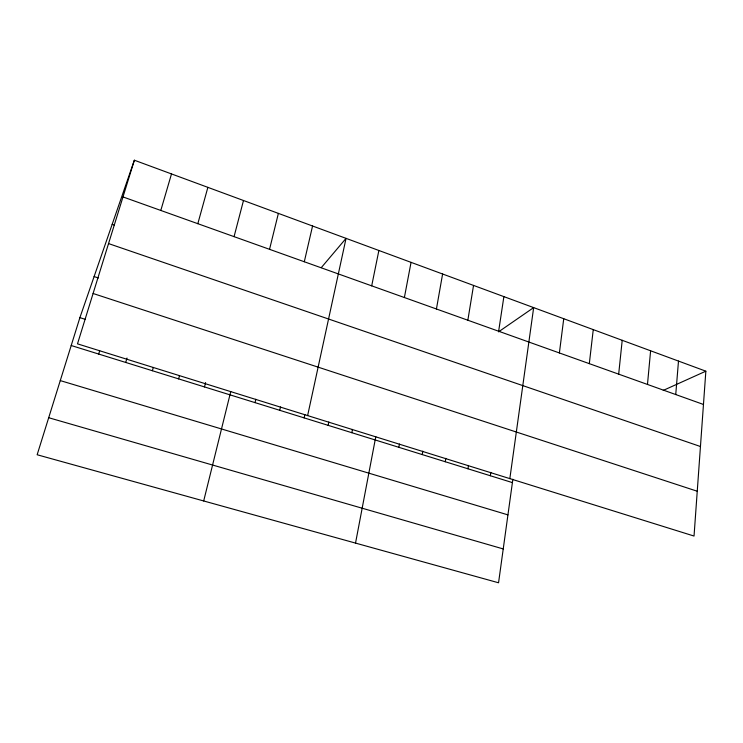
<?xml version="1.0" encoding="UTF-8"?>
<svg xmlns="http://www.w3.org/2000/svg" width="743" height="743" viewBox="0 0 743 743"><rect width="100%" height="100%" fill="white"/><g stroke="black" fill="none" stroke-linecap="round" stroke-linejoin="round"><path stroke-width="1.11" d="M705.85 371.175L694.036 536.047L77.495 343.851L134.353 160.219L705.85 371.175L663.258 390.4M675.74 394.552L678.489 361.079M647.478 384.447L650.608 350.789M618.678 374.147L622.207 340.303M589.32 363.652L593.258 329.613M559.386 352.953L563.742 318.719M512.865 479.244L498.553 582.781L37.15 454.753L79.9 317.632L134.353 160.219M509.837 478.631L533.66 307.611L498.544 331.852M490.334 475.743L490.826 472.372M498.646 331.239L503.884 296.624M467.951 468.787L468.471 465.406M467.849 320.224L473.542 285.423M445.252 461.737L445.809 458.338M422.219 454.577L422.813 451.168M436.429 308.995L442.605 274M398.861 447.323L399.455 444.035M404.387 297.534L411.055 262.353M355.526 543.096L375.791 436.652M351.82 432.705L352.479 429.389M371.695 285.851L378.874 250.484M328.146 425.349L328.843 422.015M304.128 417.882L304.853 414.538M307.621 415.588L346.052 238.364L321.301 267.619M279.758 410.312L280.52 406.95M304.296 261.759L312.562 226.002M255.035 402.632L255.833 399.251M269.542 249.332L278.384 213.38M203.693 500.958L230.748 391.58M204.474 386.917L205.597 382.561M234.064 236.645L243.49 200.508M178.617 378.884L179.5 375.605M197.824 223.689L207.873 187.357M152.38 370.729L153.299 367.432M125.734 362.454L127.016 358.033M160.804 210.455L171.503 173.927M98.68 354.049L99.683 350.715M48.694 417.715L503.234 548.938M60.267 380.592L507.933 514.88M71.207 345.514L512.401 482.597M79.9 317.632L85.324 319.369M93.089 293.494L697.25 491.234M94.101 276.563L98.355 277.984M108.543 243.583L700.454 446.515M112.174 224.34L114.311 225.083M122.985 196.932L703.463 404.461"/></g></svg>
